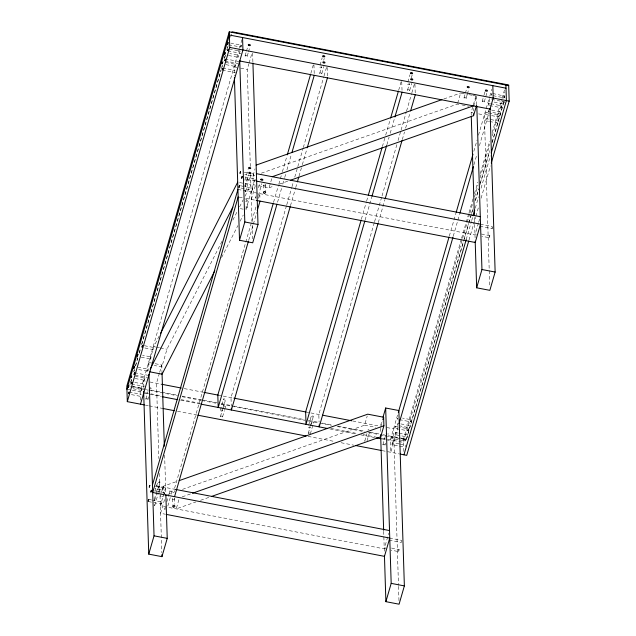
<?xml version="1.0" encoding="UTF-8"?>
<svg xmlns="http://www.w3.org/2000/svg" width="636" height="636" viewBox="0 0 636 636"><rect width="100%" height="100%" fill="white"/><g stroke="black" fill="none" stroke-linecap="round" stroke-linejoin="round"><path stroke-width="0.48" stroke-dasharray="3.18 2.39" d="M476.213 234.628L476.205 235.161M144.698 385.861L144.674 386.434M165.257 507.194L164.708 509.174A1.073 0.572 16.1 0 0 165.288 509.778M170.011 490.73L169.995 490.881A1.073 0.572 16.1 0 0 171.537 491.668A1.073 0.572 16.1 0 0 171.648 490.698A1.073 0.572 16.1 0 0 170.011 490.73L168.953 494.387M405.219 446.718L405.418 445.669M164.557 493.679L164.581 492.828L154.214 490.833M488.44 110.569L488.4 111.618L500.651 113.971M397.484 418.186L397.428 419.267L397.786 418.25M492.137 227.481L492.065 228.61L492.471 227.362M488.758 110.561L488.448 111.578M164.223 493.798L164.581 492.828M385.591 547.683L385.559 548.979M255.219 180.362L254.925 181.069L244.566 179.074M401.491 540.831L401.459 542.214M504.65 102.547L504.841 102.014M129.855 385.066L130.404 383.158M130.682 382.204L131.509 379.35M133.711 371.734L134.26 369.826M135.365 366.018L137.845 357.448M139.22 352.686L140.596 347.932M141.701 344.116L221.01 69.888M221.28 68.934L222.385 65.126M224.309 58.464L225.136 55.602M226.79 49.894L227.895 46.086M130.698 382.8L131.803 378.992M134.005 371.368L134.554 369.468M135.659 365.66L137.861 358.044M139.236 353.282L140.612 348.52M141.717 344.712L221.026 70.477M222.123 66.669L222.68 64.769M224.603 58.099L225.43 55.245M227.632 47.628L228.189 45.72M230.661 37.15L231.766 33.342M239.247 48.972L140.111 391.76L140.381 400.354M239.526 48.018L242.276 38.494M159.199 336.046L153.785 346.66L148.657 364.404L150.541 364.77M145.875 398.923L148.005 391.569M245.13 55.737L246.196 52.065M246.458 51.142L247.786 46.547M147.926 399.551A1.073 0.572 16.1 0 0 146.558 398.613A1.073 0.572 16.1 0 0 146.224 399.543A1.073 0.572 16.1 0 0 147.926 399.551L148.721 396.792M247.173 56.366A1.073 0.572 16.1 0 0 245.806 55.427A1.073 0.572 16.1 0 0 245.472 56.366A1.073 0.572 16.1 0 0 247.173 56.366L248.239 52.693M248.509 51.77L249.837 47.175M159.405 373.205L156.496 383.262L158.857 458.564M159.668 372.291L161.782 364.969L154.246 363.522M250.314 166.505L247.261 69.404L248.851 63.918M249.113 63.004L252.023 52.939M222.012 241.314L166.982 349.196L161.846 366.94L154.31 365.493M154.985 491.58L157.887 481.516M244.955 180.465L248.127 169.486M154.341 499.244L156.194 492.844M156.456 491.93L158.046 486.445M244.844 186.3L248.024 175.329M154.62 500.5L159.914 482.207A1.073 0.572 16.1 0 0 158.61 481.237A1.073 0.572 16.1 0 0 158.181 482.144A1.073 0.572 16.1 0 0 159.914 482.207M245.393 186.642L248.827 174.757M154.779 505.429L158.483 492.622M158.746 491.708L160.065 487.136A1.073 0.572 16.1 0 0 158.769 486.166A1.073 0.572 16.1 0 0 158.332 487.065A1.073 0.572 16.1 0 0 160.065 487.136M245.544 191.571L250.306 175.107M161.139 493.592L160.073 497.265L163.81 495.953M161.409 492.669L163.269 486.238L177.269 481.301M255.084 185.052L253.215 184.694L252.945 176.14L255.068 168.779M165.638 487.534L160.344 505.827L384.231 548.86L388.731 533.31M245.981 209.713L255.084 178.231M164.549 499.594L160.582 513.308L165.447 514.246M251.347 199.442L255.314 185.72M166.839 501.709L168.691 495.301M256.046 198.353A1.073 0.572 16.1 0 1 255.577 197.899L256.077 195.912M258.462 187.676L259.782 183.104M167.825 506.002L170.997 495.031M171.267 494.116L172.054 491.374M258.431 195.451L261.865 183.566M255.934 206.978L174.312 489.203L174.399 492.01M258.415 198.4L259.79 193.63L259.965 199.251M248.724 240.209L256.721 212.559M258.82 185.768L269.1 187.747L272.025 177.635M178.891 499.681L176.228 508.88L195.84 501.971M273.575 202.248L278.544 185.068M278.822 184.114L282.13 172.666M282.408 171.712L287.098 155.486M310.837 73.402L313.325 64.808M277.55 202.256L281.692 187.938M282.797 184.122L284.451 178.398M284.729 177.444L285.834 173.62M286.939 169.804L291.352 154.532M220.31 410.109L223.498 399.074M320.091 65.087L322.214 57.733M220.501 416.326L223.689 405.291M319.749 73.14L321.609 66.701M222.862 408.964L225.518 399.766A1.073 0.572 16.1 0 0 224.222 398.796A1.073 0.572 16.1 0 0 223.785 399.702A1.073 0.572 16.1 0 0 225.518 399.766M323.708 60.261L324.241 58.425M222.528 417.001A1.073 0.572 16.1 0 0 221.217 416.039A1.073 0.572 16.1 0 0 220.803 416.946A1.073 0.572 16.1 0 0 222.528 417.001L224.389 410.562M224.651 409.648L225.716 405.967A1.073 0.572 16.1 0 0 224.405 405.005A1.073 0.572 16.1 0 0 223.991 405.911A1.073 0.572 16.1 0 0 225.716 405.967M321.776 73.816A1.073 0.572 16.1 0 0 320.465 72.854A1.073 0.572 16.1 0 0 320.051 73.76A1.073 0.572 16.1 0 0 321.776 73.816L323.907 66.462M286.486 205.738L231.003 397.587L231.273 406.181M286.764 204.784L291.733 187.604M292.011 186.65L293.387 181.88M294.77 177.11L297.529 167.562M297.807 166.608L303.054 148.474M303.324 147.52L323.756 76.892M324.026 75.938L326.514 67.344M290.469 205.746L295.438 188.566M295.708 187.612L297.091 182.842M299.023 176.156L302.06 165.662M302.339 164.708L307.029 148.482M361.391 219.134L366.36 201.954M366.638 201L368.021 196.222M382.371 146.59L385.408 136.096M385.686 135.142L390.377 118.916M398.661 90.28L401.141 81.686M365.096 220.088L371.718 197.184M386.903 144.69L389.113 137.05M390.218 133.234L394.63 117.962M308.635 425.23L311.29 416.031M407.883 82.044L410.005 74.69M308.309 433.219L310.177 426.78M310.44 425.858L311.505 422.185M407.565 90.034L409.425 83.594M310.702 425.762L313.365 416.572M411.285 77.982L412.351 74.309M310.352 433.863L313.54 422.837A1.073 0.572 16.1 0 0 312.197 421.883A1.073 0.572 16.1 0 0 311.831 422.805A1.073 0.572 16.1 0 0 313.54 422.837M409.6 90.686A1.073 0.572 16.1 0 0 408.256 89.732A1.073 0.572 16.1 0 0 407.891 90.654A1.073 0.572 16.1 0 0 409.6 90.686L411.731 83.332M374.31 222.624L318.827 414.465L319.065 422.105M374.58 221.67L381.759 196.85M382.037 195.896L396.944 144.356M398.049 140.54L400.807 130.992M401.085 130.038L406.325 111.904M406.603 110.95L411.572 93.77M411.85 92.816L414.33 84.222M378.285 222.624L384.907 199.72M402.302 139.586L404.512 131.954M405.617 128.138L410.029 112.866M182.484 489.37L364.555 425.214L367.218 416.024M457.689 103.167L460.615 93.055L468.088 94.486M364.81 440.955L366.94 433.601M464.057 97.769L465.123 94.096M465.393 93.174L466.721 88.579M367.083 440.756L369.476 432.48M466.069 98.493A1.073 0.572 16.1 0 0 464.805 97.507A1.073 0.572 16.1 0 0 464.328 98.397A1.073 0.572 16.1 0 0 466.069 98.493L467.134 94.812M467.396 93.889L468.732 89.294M380.646 425.381L382.498 418.981M471.244 115.41L471.149 112.437L476.436 94.144M380.71 427.352L382.3 421.835M472.763 95.384L476.499 96.108L473.311 107.142L473.43 110.942M382.936 444.58L386.132 433.553M482.191 101.402L483.821 95.742M484.052 94.963L485.379 90.368M384.979 445.168A1.073 0.572 16.1 0 0 383.731 444.182A1.073 0.572 16.1 0 0 383.23 445.057A1.073 0.572 16.1 0 0 384.979 445.168L385.551 443.189M484.227 101.991A1.073 0.572 16.1 0 0 482.978 101.005A1.073 0.572 16.1 0 0 482.478 101.879A1.073 0.572 16.1 0 0 484.227 101.991L487.462 90.813M397.54 415.109L390.377 439.866L390.766 452.283L398.208 426.573M449.31 236.099L455.917 213.243M473.82 151.352L477.119 139.928M478.503 135.166L489.513 97.077M489.792 96.123L491.755 89.326M453.277 236.131L459.613 214.229M473.931 164.716L476.96 154.246M479.441 145.676L488.806 113.295M461.299 239.287L403.47 439.245L403.932 453.842M461.577 238.333L468.732 213.577M469.01 212.631L473.144 198.345M474.52 193.583L477.819 182.158M480.299 173.588L489.664 141.216M492.145 132.646L501.78 99.319M502.058 98.365L504.809 88.841M469.662 213.879L403.566 442.402L382.141 438.284M469.932 212.925L472.961 202.447M474.615 196.739L477.922 185.307M480.124 177.69L489.76 144.364M492.24 135.794L504.905 91.997M380.09 434.754L406.245 439.786L463.779 240.185M464.057 239.231L471.22 214.475M471.491 213.521L473.144 207.805M475.346 200.189L478.654 188.765M480.307 183.049L489.664 150.676M492.145 142.106L503.99 101.164M406.245 439.786L463.525 241.728M463.803 240.774L468.756 223.634M469.034 222.68L472.89 209.355M475.37 200.785L478.67 189.353M480.045 184.591L489.688 151.265M492.169 142.695L504.006 101.752M466.196 239.621L471.427 221.527M471.705 220.573L473.081 215.811M475.283 208.195L478.59 196.77M481.062 188.2L490.428 155.828M468.971 240.154L475.577 217.297M475.855 216.351L478.614 206.827M481.086 198.257L490.451 165.885M478.439 223.093L474.997 234.986L263.765 194.385M478.701 222.179L480.029 217.607M238.293 61.938L238.484 61.446L226.281 59.053M255.187 179.225L254.925 181.069M238.349 55.205L237.928 57.304L238.349 55.205L229.866 53.575M395.059 434.547L395.401 432.528L394.964 434.611L408.161 437.147M488.774 112.993L485.952 112.453L485.53 114.536L498.87 116.929L499.173 115.013L489.72 113.176M232.84 220.096L237.8 210.365M239.605 206.827L243.214 199.752M245.019 196.222L250.886 184.726L245.234 183.637M221.622 257.461L237.864 225.629M240.114 221.209L243.27 215.024M144.921 378.205L144.531 380.312L144.921 378.205L135.5 376.393M394.845 428.378L395.218 426.343L394.797 428.418L408.089 430.803L408.376 428.847L398.955 427.034M499.34 121.198L486.103 118.694L485.721 120.729L488.583 121.309M399.058 443.872L392.468 442.608L392.11 443.658L392.07 444.715L398.661 445.979M151.074 356.915L150.668 359.022L151.074 356.915L142.591 355.286M147.528 369.087L147.162 371.162L147.568 369.063L138.147 367.25M240.98 188.041L252.381 190.116L252.699 188.113L245.162 186.666M162.585 489.998L162.911 487.931L162.538 490.014L155.001 488.567M398.7 551.595L399.026 549.528L398.653 551.611L391.116 550.164M488.233 105.401L488.575 103.318L488.194 105.409L501.542 107.707L501.804 105.846L491.445 103.859M228.594 44.854L240.996 46.985L241.267 45.116L230.908 43.129M491.493 93.23L491.111 95.321L491.533 93.222L504.761 96.139L504.34 97.849L492.995 95.678M504.722 95.758L504.34 97.849M142.019 388.302L141.59 390.393L142.019 388.302L132.598 386.489M405.474 438.943L405.045 441.034L405.474 438.943L398.883 437.671M235.718 64.371L235.304 66.454L235.718 64.371L222.497 61.811M485.57 114.559L485.983 112.477M499.173 115.013L498.759 117.096M408.376 428.847L407.986 430.954M485.753 120.768L486.182 118.694M392.07 444.715L392.468 442.608M397.627 425.476L398.033 423.369L397.627 425.476L409.878 427.829M411.031 419.704L410.625 421.803L411.031 419.704L402.548 418.075M253.311 176.156L253.724 174.057L253.311 176.156L244.828 174.526M252.699 188.113L252.325 190.196M489.418 237.753L489.839 235.654L489.418 237.753L481.881 236.306M161.934 501.971L161.512 504.078L161.934 501.971L152.513 500.166M443.809 98.978L460.615 93.055M252.945 176.14L254.813 175.48M261.348 173.175L457.427 104.081L461.164 104.805M269.1 187.747L273.766 186.102M279.371 184.13L287.774 181.165M167.546 494.633L174.081 492.336M182.222 496.859L191.563 493.568M200.507 500.325L209.84 497.034M501.804 105.846L501.383 107.945M241.267 45.116L240.885 47.207M397.937 437.496L392.245 436.415L391.832 438.435L405.045 441.034M391.856 438.498L392.317 436.471M469.026 94.669L471.825 95.209M229.191 48.964L240.495 51.142M491.708 99.431L504.897 101.959M227.871 50.888L241.06 53.424M494.156 102.07L503.577 103.883M488.647 103.374L490.499 103.676M228.507 55.491L237.928 57.304M491.62 110.06L501.987 112.047M462.094 104.98L468.637 106.244M224.945 60.977L238.134 63.513M225.883 64.641L235.304 66.454M236.902 67.416L234.072 66.867L234.35 75.787M240.67 68.139L247.261 69.404M471.149 112.437L473.033 112.803M478.685 113.892L484.338 114.973L489.728 286.375M222.695 68.02L234.946 70.373M222.298 70.127L235.487 72.663M489.521 121.492L498.004 123.122M244.304 172.245L247.134 172.785M251.84 173.692L253.724 174.057M244.979 176.975L255.346 178.97M480.236 224.158L492.487 226.511M479.822 226.257L492.065 228.61M239.581 182.548L244.288 183.454M240.456 185.76L244.224 186.483M481.357 234.024L489.839 235.654M237.928 189.433L262.795 194.195M239.112 197.096L244.812 198.194M245.766 198.376L255.275 200.205M240.329 208.632L243.151 209.172M153.785 346.66L155.677 347.018M156.615 347.2L159.445 347.741M160.383 347.924L166.982 349.196M144.388 345.706L154.755 347.693M144.913 347.987L155.279 349.975M141.248 357.209L150.668 359.022M153.308 363.339L148.593 362.44L148.856 370.74M138.688 369.532L147.162 371.162M399.313 419.633L410.625 421.803M134.57 372.736L147.767 375.264M400.855 423.918L411.222 425.905M135.118 375.017L147.361 377.371M395.218 426.343L398.009 426.851M135.11 378.5L144.531 380.312M145.254 381.099L143.307 380.726L143.585 389.645M149.897 381.998L161.814 384.287M184.225 388.596L203.711 392.34M217.814 395.051L232.943 397.961M305.638 411.929L309.907 412.756M310.885 412.939L321.601 414.998M352.781 420.992L379.016 426.041M386.783 427.527L393.573 428.831L398.486 585.374M364.555 425.214L375.773 427.368M134.776 382.435L145.135 384.422M395.401 432.528L398.231 433.068M399.17 433.251L407.652 434.881M131.509 383.969L143.76 386.33M132.503 386.577L150.04 389.948M151.01 390.138L177.317 395.195M182.182 396.125L202.638 400.06M203.615 400.243L217.25 402.866M221.145 403.614L232.84 405.863M233.81 406.054L304.922 419.72M308.818 420.468L318.557 422.344M322.452 423.091L333.169 425.15M338.042 426.088L364.341 431.136M370.184 432.265L381.878 434.507M382.848 434.698L406.229 439.19M130.571 386.791L148.252 390.194M149.078 390.353L177.476 395.807M182.198 396.721L200.857 400.306M201.684 400.465L217.417 403.486M221.169 404.21L231.051 406.11M231.878 406.269L304.938 420.309M308.007 420.897L318.723 422.956M319.55 423.115L331.388 425.397M337.088 426.486L364.507 431.757M368.26 432.48L379.12 434.571M133.115 388.763L141.59 390.393M126.922 389.224L144.459 392.595M145.429 392.786L161.536 395.878M181.014 399.623L200.491 403.367M330.974 428.449L357.273 433.506M363.116 434.627L376.297 437.163M143.696 393.143L148.562 394.082M149.54 394.264L161.218 396.514M180.696 400.259L200.173 403.995M329.687 428.895L356.955 434.134M360.851 434.881L374.485 437.504M382.276 438.999L385.193 439.563M386.171 439.746L393.962 441.249M129.005 391.967L141.256 394.32M400.004 444.055L405.657 445.144M131.437 394.614L141.804 396.61M399.607 446.162L404.313 447.068M145.374 405.108L148.291 405.673M149.269 405.863L161.926 408.296M177.508 411.285L196.985 415.03M307.999 436.368L334.29 441.424M341.103 442.736L353.767 445.168M382.005 450.598L399.249 453.913M156.249 485.729L175.369 489.402M155.423 486.461L162.983 487.971M389.471 538.016L401.714 540.369M389.049 540.115L401.3 542.468M148.745 499.435L151.567 499.983M391.53 548.065L399.098 549.568M148.323 501.542L161.512 504.078M489.688 98.596L489.879 104.606M476.499 96.108L476.777 105.043M474.448 217.464L474.639 223.403M474.671 224.397L475.092 237.792M414.942 84.222L415.213 92.816M401.753 81.694L402.024 90.288M398.518 586.368L399.05 603.206M380.439 428.267L380.598 433.235M383.683 531.322L384.335 552.128M327.127 67.344L327.397 75.938M313.938 64.808L314.232 74.356M265.395 184.806L265.625 192.295M263.248 184.869L263.399 189.552M252.611 53.098L252.897 62.01M250.56 174.431L252.118 223.975M252.15 224.969L252.587 238.842M245.687 199.481A1.073 0.89 -1.8 0 1 247.038 200.332L247.277 207.821A1.073 0.89 -1.8 0 1 245.671 208.616M239.422 50.49L239.581 55.515M174.622 498.68A1.073 0.89 -1.8 0 1 173.04 499.498A1.073 0.89 -1.8 0 1 172.992 497.948A1.073 0.89 -1.8 0 1 174.622 498.68L174.797 504.292M172.483 498.743L172.658 504.356M161.782 364.969L162.013 372.378M164.621 455.138L165.869 495.023M163.269 486.238L163.476 492.892M159.326 473.43L161.814 552.7M387.92 433.521A1.073 0.572 16.1 0 1 387.888 434.34M367.966 430.063A1.073 0.572 16.1 0 1 369.015 429.698M364.81 441.257A1.073 0.572 16.1 0 1 364.921 440.835M308.46 433.688A1.073 0.572 16.1 0 1 308.651 432.957A1.073 0.572 16.1 0 1 310.026 433.243M150.287 387.666A1.073 0.572 16.1 0 1 151.137 388.445A1.073 0.572 16.1 0 1 150.175 388.803M164.724 509.023A1.073 0.572 16.1 0 1 165.408 508.721M247.038 200.332A1.073 0.89 -1.8 0 1 245.695 201.215M245.663 207.066A1.073 0.89 -1.8 0 1 247.277 207.821M265.236 184.361A1.073 0.89 -1.8 0 1 264.536 185.712A1.073 0.89 -1.8 0 1 263.264 184.71A1.073 0.89 -1.8 0 1 264.83 184.05M255.553 197.74A1.073 0.572 16.1 0 1 256.101 197.351M154.119 499.745A1.073 0.572 16.1 0 1 154.151 500.771M154.27 504.666A1.073 0.572 16.1 0 1 154.302 505.692M244.788 190.705A1.073 0.572 16.1 0 1 245.576 191.42A1.073 0.572 16.1 0 1 244.82 191.849M244.884 185.887A1.073 0.572 16.1 0 1 244.916 186.912M220.597 410.729A1.073 0.572 16.1 0 0 222.33 410.8A1.073 0.572 16.1 0 0 221.034 409.83A1.073 0.572 16.1 0 0 220.597 410.729M308.333 427.543A1.073 0.572 16.1 0 0 310.114 427.742A1.073 0.572 16.1 0 0 308.969 426.724A1.073 0.572 16.1 0 0 308.333 427.543M311.521 416.516A1.073 0.572 16.1 0 0 313.302 416.707A1.073 0.572 16.1 0 0 312.157 415.69A1.073 0.572 16.1 0 0 311.521 416.516M319.844 67.551A1.073 0.572 16.1 0 0 321.578 67.615A1.073 0.572 16.1 0 0 320.282 66.653A1.073 0.572 16.1 0 0 319.844 67.551M407.581 84.365A1.073 0.572 16.1 0 0 409.361 84.556A1.073 0.572 16.1 0 0 408.217 83.539A1.073 0.572 16.1 0 0 407.581 84.365"/><path stroke-width="0.95" d="M508.689 85.566L229.262 31.856L126.826 386.076L127.311 401.642L144.396 404.925M126.922 389.224L229.365 35.012L506.01 88.189M127.311 401.642L229.755 47.422L229.262 31.856M140.5 404.178L242.944 49.958L242.555 37.548M152.441 484.998L237.928 189.433M238.158 196.914L152.68 492.487L389.757 538.056L384.47 556.349L166.417 514.437M165.861 494.768L167.236 538.366L161.941 556.659L148.752 554.123L154.039 535.83L148.967 374.326M252.929 63.004L258.001 224.508L252.715 242.801L239.518 240.265L244.812 221.972L239.732 60.468M174.55 496.684L248.445 241.163M257.27 210.651L260.029 201.119M273.297 203.202L217.814 395.051L218.204 407.461L277.002 204.164M287.377 154.532L310.567 74.356M291.908 152.624L314.264 75.318M290.191 206.7L231.393 409.997L231.337 408.089M297.37 181.888L298.745 177.11M307.307 147.528L327.453 77.846M361.121 220.088L305.638 411.929L306.027 424.347L364.818 221.05M368.292 195.268L382.093 147.544M390.655 117.962L398.382 91.234M371.996 196.23L386.624 145.644M394.908 117.008L402.087 92.196M378.007 223.578L319.216 426.883L319.153 424.967M385.185 198.766L402.024 140.54M410.586 110.958L415.276 94.732M383.023 417.152L385.67 408.01L398.859 410.538L404.369 585.907L399.082 604.2L385.893 601.664L384.462 556.087M383.103 419.076L383.635 417.232L367.743 414.179L179.137 480.641M383.635 417.232L383.898 425.794L380.71 436.821L211.709 496.374M290.572 180.179L473.582 115.696L476.507 105.584M398.335 412.374L449.032 237.045M456.195 212.289L472.993 154.206M399.034 423.711L453.007 237.085M459.892 213.283L473.383 166.624M489.903 109.487L493.21 98.063L492.82 85.653M403.963 454.812L466.196 239.621M473.081 215.811L474.734 210.103M491.254 152.966L506.399 100.599L505.914 85.033M468.7 241.108L406.738 455.352L400.187 454.088M491.278 163.023L509.174 101.132L508.673 84.978L232.021 31.8L232.037 32.388M385.893 601.664L391.18 583.371L385.67 408.01M490.006 108.573L495.142 272.049L489.847 290.342L476.658 287.806L481.953 269.513L476.809 106.037M160.558 333.391L237.697 182.19M150.239 368.999L232.792 207.177M214.857 270.729L162.077 374.183L149.826 371.829M256.133 165.106L441.94 99.629M272.288 176.713L473.971 105.648M192.493 493.234L383.898 425.794M229.755 47.422L509.174 101.132M239.756 60.992L490.022 109.098M256.403 173.66L480.291 216.693M256.642 181.149L480.522 224.182L475.235 242.475L256.213 200.372M244.812 221.972L258.001 224.508M481.953 269.513L495.142 272.049M161.814 384.287L181.3 388.032M204.681 392.523L218.323 395.147M233.913 398.144L306.011 412.001M322.579 415.189L351.803 420.801M162.196 396.697L177.778 399.694M201.151 404.186L327.739 428.521M376.433 437.878L381.298 438.816M162.903 408.479L174.582 410.729M197.955 415.221L306.051 435.994M355.715 445.542L381.028 450.407M175.369 489.402L389.518 530.567M154.039 535.83L167.236 538.366M391.18 583.371L404.369 585.907M473.518 113.796L473.582 115.696M471.276 116.404L474.384 215.477M475.195 241.243L476.658 287.806M380.654 434.921L383.651 530.329M234.414 77.767L239.518 240.265M162.029 372.903L164.334 446.218M161.878 554.679L161.941 556.659M143.633 391.235L148.752 554.123M134.124 374.517L134.57 372.736L134.124 374.517M137.432 356.16L137.885 354.379L137.432 356.16M133.926 368.3L134.379 366.527L133.926 368.3M142.051 347.081L142.504 345.34L142.051 347.081M148.283 501.176L148.697 499.451L148.283 501.176M149.309 487.112L149.77 485.379L149.309 487.112M150.931 492.033L151.384 490.292L150.931 492.033M239.056 187.318L239.51 185.577L239.056 187.318M240.082 173.254L240.535 171.521L240.082 173.254M241.696 178.175L242.157 176.434L241.696 178.175M224.699 54.386L225.16 52.669L224.699 54.386M227.616 44.289L228.078 42.58L227.616 44.289M128.369 387.467L128.83 385.766L128.369 387.467M131.485 383.564C132.049 384.319 131.994 379.859 131.485 383.564M227.823 50.427C228.308 51.452 228.388 46.674 227.823 50.427M222.059 63.433C222.52 64.57 222.656 59.673 222.059 63.433M131.294 377.267C131.732 378.5 131.898 373.491 131.294 377.267M224.905 60.46C225.319 61.764 225.526 56.676 224.905 60.46M128.575 393.541C128.973 394.892 129.203 389.757 128.575 393.541M222.258 69.602C222.632 70.978 222.91 65.802 222.258 69.602M260.871 179.606L260.84 179.447A1.073 0.572 16.1 0 1 262.35 179.249A1.073 0.572 16.1 0 1 262.525 180.266A1.073 0.572 16.1 0 1 260.871 179.606M485.666 90.845A1.073 0.572 16.1 0 0 487.422 90.956A1.073 0.572 16.1 0 0 486.174 89.97A1.073 0.572 16.1 0 0 485.666 90.845M467.516 87.363A1.073 0.572 16.1 0 0 469.265 87.458A1.073 0.572 16.1 0 0 467.993 86.48A1.073 0.572 16.1 0 0 467.516 87.363M248.668 45.331A1.073 0.572 16.1 0 0 250.369 45.331A1.073 0.572 16.1 0 0 248.994 44.393A1.073 0.572 16.1 0 0 248.668 45.331M323.032 56.517A1.073 0.572 16.1 0 0 324.765 56.588A1.073 0.572 16.1 0 0 323.47 55.618A1.073 0.572 16.1 0 0 323.032 56.517M323.239 62.726A1.073 0.572 16.1 0 0 324.964 62.789A1.073 0.572 16.1 0 0 323.652 61.819A1.073 0.572 16.1 0 0 323.239 62.726M410.777 73.331A1.073 0.572 16.1 0 0 412.549 73.522A1.073 0.572 16.1 0 0 411.405 72.504A1.073 0.572 16.1 0 0 410.777 73.331M411.079 79.627A1.073 0.572 16.1 0 0 412.796 79.651A1.073 0.572 16.1 0 0 411.444 78.705A1.073 0.572 16.1 0 0 411.079 79.627M173.278 506.987A1.073 0.89 -1.8 0 0 174.86 506.161A1.073 0.89 -1.8 0 0 173.231 505.437A1.073 0.89 -1.8 0 0 173.278 506.987M264.043 193.113A1.073 0.89 -1.8 0 0 265.625 192.295A1.073 0.89 -1.8 0 0 263.996 191.563A1.073 0.89 -1.8 0 0 264.043 193.113M248.946 168.278A1.073 0.572 16.1 0 0 250.679 168.349A1.073 0.572 16.1 0 0 249.384 167.379A1.073 0.572 16.1 0 0 248.946 168.278M249.105 173.207A1.073 0.572 16.1 0 0 250.838 173.278A1.073 0.572 16.1 0 0 249.535 172.308A1.073 0.572 16.1 0 0 249.105 173.207"/></g></svg>
